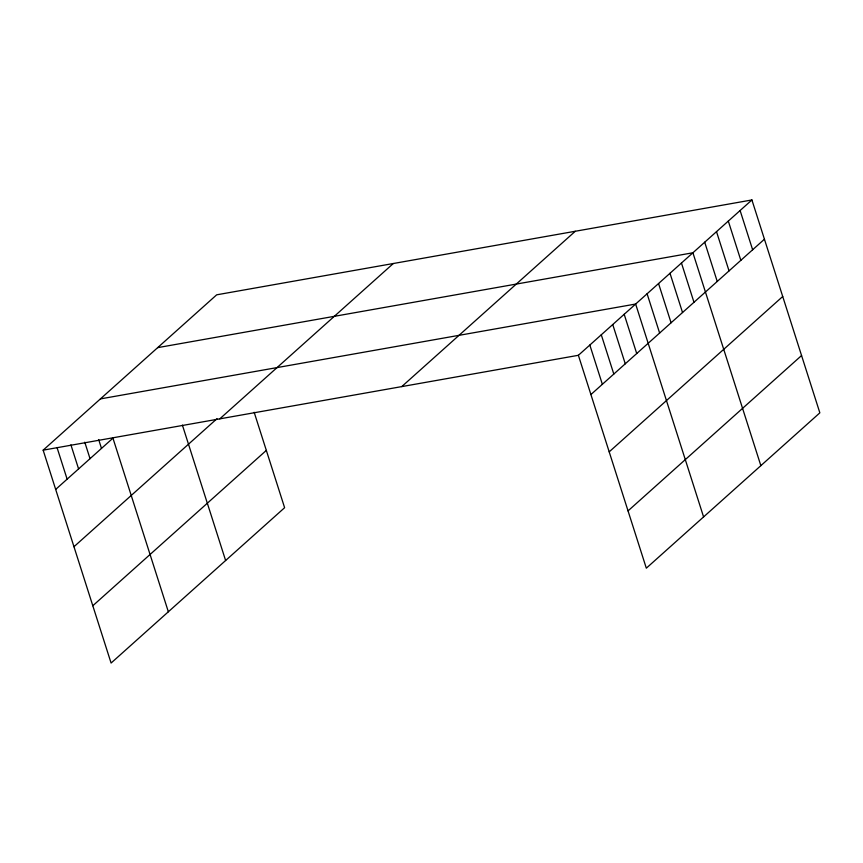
<?xml version="1.0" encoding="UTF-8"?>
<svg xmlns="http://www.w3.org/2000/svg" width="863" height="863" viewBox="0 0 863 863"><rect width="100%" height="100%" fill="white"/><g stroke="black" fill="none" stroke-linecap="round" stroke-linejoin="round"><path stroke-width="1.29" d="M254.164 412.277L284.617 507.703L111.09 663.043L43.15 450.162L216.678 294.822L751.91 199.957L819.85 412.838L646.322 568.178L578.383 355.297L751.91 199.957M55.674 489.418L112.945 438.156L168.35 611.781M73.959 546.721L217.012 418.663M219.774 418.857L393.312 263.517M92.805 605.75L266.333 450.4M401.748 386.602L575.287 231.262M590.907 394.553L764.435 239.202M609.192 451.856L782.719 296.505M628.037 510.885L801.565 355.534M157.681 347.638L692.913 252.773L760.853 465.653M100.421 398.9L635.643 304.035L703.582 516.915M43.15 450.162L578.383 355.297M740.109 210.518L752.633 249.774M728.307 221.079L740.842 260.335M716.506 231.64L729.041 270.896M704.715 242.212L717.239 281.457M681.457 263.021L693.981 302.277M670.001 273.28L682.536 312.535M658.555 283.528L671.08 322.784M647.099 293.787L659.623 333.032M624.186 314.294L636.721 353.539M612.741 324.542L625.265 363.798M601.284 334.79L613.809 374.046M589.828 345.049L602.363 384.305M182.395 425.092L225.621 560.519M98.662 439.547L101.489 448.404M84.779 442.201L90.032 458.663M70.906 444.855L78.587 468.911M57.023 447.509L67.131 479.17"/></g></svg>
